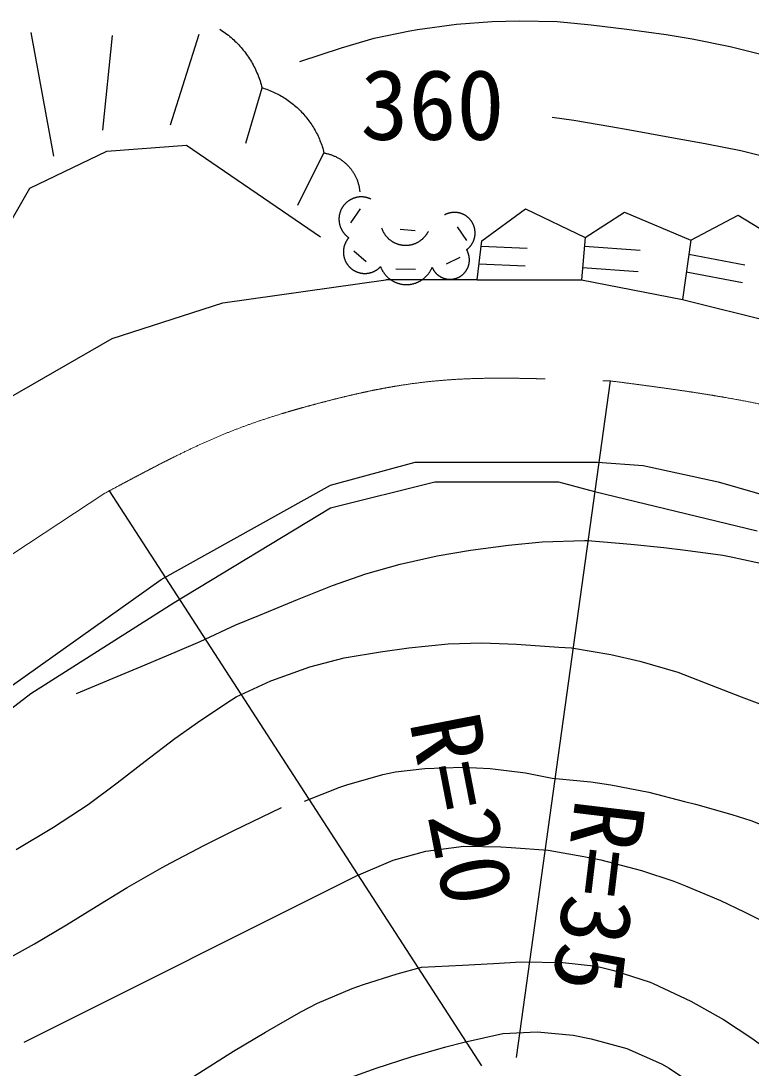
# Model space of a CAD drawing. Units: millimetres, scale not verified. Extents: x 40000 to 680000, y 20000 to 380000.
# Drawn here: x 337634 to 356607, y 322639 to 349858 of the extents above; entities that cross this region are included whole.
import ezdxf
from ezdxf.enums import TextEntityAlignment as Align

# ---------------------------------------------------------------- set-up
doc = ezdxf.new("R2010")
doc.units = ezdxf.units.MM
doc.header["$LTSCALE"] = 1000
doc.linetypes.add('CHAIN', pattern=[18.5, 12, -1.5, 3.5, -1.5])
for name, color, linetype, lineweight in [('M-BGD', 7, 'Continuous', 25), ('M-BMK', 2, 'CHAIN', 13), ('M-BMK-SRVR', 3, 'Continuous', 25)]:
    doc.layers.add(name, color=color, linetype=linetype, lineweight=lineweight)
doc.styles.add('ＭＳ ゴシック', font='')
doc.styles.get('ＭＳ ゴシック').set_extended_font_data('MS Gothic')

msp = doc.modelspace()

# ---------------------------------------------------------------- linework, layer by layer
at = {"layer": 'M-BGD'}
for p, q in [((337889, 349561), (338481, 346343)), ((342254, 349508), (341512, 347147)), ((340005, 349476), (339751, 347021)), ((343477, 346682), (343900, 348121)), ((339868, 346475), (341937, 346633)), ((341937, 346633), (345422, 344249)), ((337867, 345509), (339868, 346475)), ((344831, 345073), (345509, 346428)), ((335518, 341433), (337867, 345509)), ((346453, 344976), (346202, 344612)), ((349607, 344143), (350746, 344972)), ((350746, 344972), (352295, 344233)), ((352295, 344233), (353319, 344887)), ((353319, 344887), (355038, 344158)), ((355038, 344158), (356273, 344813)), ((356273, 344813), (357686, 343938)), ((347488, 344442), (347879, 344414)), ((349220, 344151), (348978, 344510)), ((349488, 343126), (349607, 344143)), ((352295, 344233), (352197, 343126)), ((355038, 344158), (354822, 342618)), ((346287, 343883), (346606, 343606)), ((349590, 344003), (350791, 343953)), ((352275, 344003), (353724, 343899)), ((354987, 343793), (356445, 343515)), ((348697, 343545), (349045, 343714)), ((349537, 343542), (350738, 343492)), ((347376, 343413), (347885, 343406)), ((352226, 343448), (353675, 343344)), ((354923, 343340), (356381, 343061)), ((342884, 342533), (347117, 343126)), ((349488, 343126), (347117, 343126)), ((349488, 343126), (352197, 343126)), ((352197, 343126), (354822, 342618)), ((340005, 341602), (342884, 342533)), ((354822, 342618), (357193, 342025)), ((334841, 338639), (340005, 341602)), ((345678, 337792), (347879, 338385)), ((347879, 338385), (352621, 338385)), ((352621, 338385), (353806, 338300)), ((353806, 338300), (355753, 337877)), ((341275, 335337), (345678, 337792)), ((345678, 337199), (348387, 337877)), ((348387, 337877), (351605, 337877)), ((351605, 337877), (352536, 337623)), ((355753, 337877), (360410, 336522)), ((352536, 337623), (356769, 336607)), ((341614, 334744), (345678, 337199)), ((333063, 329495), (341275, 335337)), ((337889, 332373), (341614, 334744)), ((333994, 329410), (337889, 332373)), ((337719, 323314), (346355, 327632))]:
    msp.add_line(p, q, dxfattribs=at)
for points in [[(344883, 348801), (345966, 349162), (346812, 349407), (347740, 349599), (347941, 349633), (348956, 349776), (349883, 349843), (350594, 349858), (351573, 349840), (352455, 349761), (353383, 349645)], [(342799, 349645), (342838, 349620), (342876, 349595), (342914, 349569), (342951, 349542), (342987, 349514), (343024, 349486), (343059, 349457), (343094, 349428), (343129, 349397), (343163, 349367), (343196, 349335), (343229, 349303), (343261, 349271), (343293, 349237), (343324, 349204), (343355, 349169), (343384, 349134), (343413, 349099), (343442, 349063), (343470, 349027), (343497, 348990), (343524, 348952), (343549, 348914), (343575, 348876), (343599, 348837), (343623, 348798), (343646, 348758), (343668, 348718), (343690, 348678), (343710, 348637), (343730, 348596), (343750, 348554), (343768, 348512), (343786, 348470), (343803, 348427), (343819, 348384), (343835, 348341), (343849, 348298), (343863, 348254), (343876, 348210), (343889, 348166), (343900, 348121)], [(353383, 349645), (354405, 349507), (355076, 349391), (356066, 349190), (356996, 348958)], [(343900, 348121), (343940, 348109), (343980, 348096), (344020, 348082), (344060, 348067), (344099, 348052), (344138, 348036), (344176, 348019), (344215, 348002), (344253, 347983), (344291, 347965), (344328, 347945), (344365, 347925), (344402, 347904), (344438, 347883), (344474, 347861), (344509, 347838), (344544, 347815), (344579, 347791), (344613, 347766), (344647, 347741), (344680, 347715), (344713, 347689), (344746, 347662), (344777, 347634), (344809, 347606), (344840, 347578), (344870, 347548), (344900, 347519), (344929, 347488), (344958, 347457), (344986, 347426), (345014, 347394), (345041, 347362), (345067, 347329), (345093, 347296), (345118, 347262), (345143, 347228), (345167, 347194), (345191, 347158), (345213, 347123), (345236, 347087), (345257, 347051), (345278, 347014), (345298, 346977), (345318, 346940), (345337, 346902), (345355, 346864), (345372, 346826), (345389, 346787), (345405, 346749), (345421, 346709), (345435, 346670), (345449, 346630), (345463, 346590), (345475, 346550), (345487, 346509), (345498, 346469), (345509, 346428)], [(351435, 347359), (351999, 347277), (352966, 347118), (353455, 347028), (354499, 346839), (355418, 346674), (356338, 346487), (357277, 346259)], [(345509, 346428), (345528, 346424), (345548, 346421), (345568, 346416), (345587, 346412), (345607, 346407), (345626, 346402), (345645, 346396), (345664, 346390), (345683, 346384), (345702, 346377), (345721, 346370), (345740, 346363), (345758, 346355), (345777, 346347), (345795, 346339), (345813, 346330), (345831, 346321), (345849, 346312), (345866, 346302), (345884, 346293), (345901, 346282), (345918, 346272), (345935, 346261), (345952, 346250), (345968, 346238), (345985, 346227), (346001, 346215), (346017, 346202), (346032, 346190), (346048, 346177), (346063, 346164), (346078, 346151), (346092, 346137), (346107, 346123), (346121, 346109), (346135, 346094), (346149, 346080), (346162, 346065), (346175, 346050), (346188, 346034), (346201, 346019), (346213, 346003), (346225, 345987), (346237, 345971), (346248, 345954), (346259, 345938), (346270, 345921), (346281, 345904), (346291, 345886), (346301, 345869), (346311, 345851), (346320, 345834), (346329, 345816), (346338, 345798), (346346, 345779), (346354, 345761), (346362, 345742), (346369, 345724), (346376, 345705), (346383, 345686), (346389, 345667), (346395, 345648), (346401, 345629), (346406, 345609), (346411, 345590), (346416, 345570), (346420, 345551), (346424, 345531), (346427, 345511), (346431, 345492), (346434, 345472), (346436, 345452), (346438, 345432), (346440, 345412)], [(346725, 345229), (346715, 345233), (346706, 345237), (346697, 345241), (346687, 345245), (346678, 345248), (346668, 345252), (346658, 345255), (346649, 345258), (346639, 345261), (346629, 345264), (346619, 345266), (346609, 345269), (346599, 345271), (346589, 345273), (346579, 345275), (346569, 345277), (346559, 345278), (346549, 345280), (346539, 345281), (346529, 345282), (346519, 345283), (346509, 345283), (346498, 345284), (346488, 345284), (346478, 345284), (346468, 345284), (346458, 345284), (346447, 345283), (346437, 345283), (346427, 345282), (346417, 345281), (346407, 345280), (346397, 345278), (346387, 345277), (346377, 345275), (346367, 345273), (346357, 345271), (346347, 345269), (346337, 345267), (346327, 345264), (346317, 345261), (346307, 345258), (346298, 345255), (346288, 345252), (346278, 345249), (346269, 345245), (346259, 345241), (346250, 345237), (346241, 345233), (346231, 345229), (346222, 345225), (346213, 345220), (346204, 345215), (346195, 345210), (346186, 345205), (346177, 345200), (346169, 345195), (346160, 345189), (346152, 345184), (346143, 345178), (346135, 345172), (346127, 345166), (346119, 345159), (346111, 345153), (346103, 345147), (346095, 345140), (346088, 345133), (346080, 345126), (346073, 345119), (346066, 345112), (346059, 345105), (346052, 345097), (346045, 345090), (346038, 345082), (346032, 345074), (346025, 345066), (346019, 345058), (346013, 345050), (346007, 345042), (346001, 345034), (345995, 345025), (345990, 345017), (345984, 345008), (345979, 344999), (345974, 344990), (345969, 344981), (345964, 344972), (345959, 344963), (345955, 344954), (345951, 344945), (345946, 344936), (345942, 344926), (345939, 344917), (345935, 344907), (345932, 344898), (345928, 344888), (345925, 344878), (345922, 344869), (345919, 344859), (345917, 344849), (345914, 344839), (345912, 344829), (345910, 344819), (345908, 344809), (345906, 344799), (345905, 344789), (345903, 344779), (345902, 344769), (345901, 344759), (345900, 344749), (345899, 344738), (345899, 344728), (345899, 344718), (345898, 344708), (345898, 344698), (345899, 344687), (345899, 344677), (345900, 344667), (345900, 344657), (345901, 344647), (345902, 344637), (345904, 344627), (345905, 344616), (345907, 344606), (345909, 344596), (345911, 344586), (345913, 344576), (345915, 344567), (345918, 344557), (345920, 344547), (345923, 344537), (345926, 344527), (345929, 344518), (345933, 344508), (345936, 344498), (345940, 344489), (345944, 344480), (345948, 344470), (345952, 344461), (345957, 344452), (345961, 344443), (345966, 344434), (345971, 344425), (345976, 344416), (345981, 344407), (345986, 344398), (345992, 344390), (345997, 344381), (346003, 344373), (346009, 344364), (346015, 344356), (346021, 344348), (346027, 344340), (346034, 344332), (346041, 344325), (346047, 344317), (346054, 344309), (346061, 344302), (346068, 344295), (346076, 344288), (346083, 344281), (346091, 344274), (346098, 344267), (346106, 344260), (346114, 344254), (346122, 344248), (346130, 344241), (346138, 344235), (346146, 344229), (346155, 344224)], [(349214, 343911), (349221, 343917), (349229, 343922), (349236, 343928), (349244, 343934), (349251, 343940), (349258, 343947), (349265, 343953), (349272, 343960), (349278, 343966), (349285, 343973), (349292, 343980), (349298, 343987), (349304, 343994), (349310, 344001), (349316, 344008), (349322, 344016), (349328, 344023), (349334, 344031), (349339, 344038), (349345, 344046), (349350, 344054), (349355, 344062), (349360, 344070), (349365, 344078), (349369, 344086), (349374, 344095), (349378, 344103), (349382, 344112), (349386, 344120), (349390, 344129), (349394, 344137), (349398, 344146), (349401, 344155), (349404, 344164), (349408, 344173), (349411, 344182), (349413, 344191), (349416, 344200), (349419, 344209), (349421, 344218), (349423, 344227), (349425, 344236), (349427, 344246), (349429, 344255), (349430, 344264), (349431, 344274), (349433, 344283), (349434, 344292), (349434, 344302), (349435, 344311), (349436, 344321), (349436, 344330), (349436, 344340), (349436, 344349), (349436, 344359), (349436, 344368), (349435, 344377), (349435, 344387), (349434, 344396), (349433, 344406), (349432, 344415), (349430, 344424), (349429, 344434), (349427, 344443), (349426, 344452), (349424, 344462), (349421, 344471), (349419, 344480), (349417, 344489), (349414, 344498), (349411, 344507), (349408, 344516), (349405, 344525), (349402, 344534), (349399, 344543), (349395, 344552), (349391, 344560), (349388, 344569), (349384, 344577), (349379, 344586), (349375, 344594), (349371, 344603), (349366, 344611), (349361, 344619), (349356, 344627), (349351, 344635), (349346, 344643), (349341, 344651), (349335, 344659), (349330, 344666), (349324, 344674), (349318, 344681), (349312, 344688), (349306, 344696), (349300, 344703), (349293, 344710), (349287, 344717), (349280, 344723), (349274, 344730), (349267, 344737), (349260, 344743), (349253, 344749), (349246, 344755), (349238, 344761), (349231, 344767), (349223, 344773), (349216, 344779), (349208, 344784), (349200, 344789), (349193, 344795), (349185, 344800), (349176, 344805), (349168, 344810), (349160, 344814), (349152, 344819), (349143, 344823), (349135, 344827), (349126, 344831), (349118, 344835), (349109, 344839), (349100, 344843), (349092, 344846), (349083, 344849), (349074, 344852), (349065, 344855), (349056, 344858), (349047, 344861), (349038, 344863), (349028, 344866), (349019, 344868), (349010, 344870), (349001, 344872), (348991, 344873), (348982, 344875), (348973, 344876), (348963, 344877), (348954, 344878), (348945, 344879), (348935, 344880), (348926, 344881), (348916, 344881), (348907, 344881), (348897, 344881), (348888, 344881), (348879, 344881), (348869, 344880), (348860, 344880), (348850, 344879), (348841, 344878), (348831, 344877), (348822, 344875), (348813, 344874), (348803, 344872), (348794, 344870), (348785, 344868), (348776, 344866), (348767, 344864), (348757, 344862), (348748, 344859), (348739, 344856), (348730, 344853), (348721, 344850), (348713, 344847), (348704, 344843), (348695, 344840), (348686, 344836), (348678, 344832), (348669, 344828), (348661, 344824), (348652, 344820), (348644, 344815)], [(347006, 344477), (347010, 344466), (347014, 344455), (347018, 344444), (347023, 344433), (347027, 344422), (347032, 344412), (347037, 344401), (347042, 344391), (347047, 344380), (347053, 344370), (347059, 344360), (347064, 344350), (347070, 344340), (347077, 344330), (347083, 344320), (347090, 344310), (347096, 344301), (347103, 344291), (347110, 344282), (347118, 344273), (347125, 344264), (347133, 344255), (347140, 344246), (347148, 344238), (347156, 344229), (347164, 344221), (347173, 344213), (347181, 344205), (347190, 344197), (347198, 344189), (347207, 344181), (347216, 344174), (347225, 344167), (347235, 344160), (347244, 344153), (347253, 344146), (347263, 344139), (347273, 344133), (347283, 344127), (347293, 344120), (347303, 344115), (347313, 344109), (347323, 344103), (347333, 344098), (347344, 344093), (347354, 344088), (347365, 344083), (347376, 344078), (347387, 344074), (347397, 344070), (347408, 344065), (347419, 344062), (347430, 344058), (347442, 344054), (347453, 344051), (347464, 344048), (347475, 344045), (347487, 344043), (347498, 344040), (347510, 344038), (347521, 344036), (347533, 344034), (347544, 344032), (347556, 344031), (347567, 344030), (347579, 344028), (347591, 344028), (347602, 344027), (347614, 344027), (347626, 344026), (347637, 344026), (347649, 344027), (347661, 344027), (347672, 344028), (347684, 344028), (347696, 344029), (347707, 344031), (347719, 344032), (347730, 344034), (347742, 344035), (347753, 344037), (347765, 344040), (347776, 344042), (347788, 344045), (347799, 344048), (347810, 344051), (347821, 344054), (347832, 344057), (347844, 344061), (347855, 344065), (347866, 344069), (347876, 344073), (347887, 344077), (347898, 344082), (347909, 344087), (347919, 344092), (347930, 344097), (347940, 344102), (347950, 344108), (347961, 344113), (347971, 344119), (347981, 344125), (347990, 344132), (348000, 344138), (348010, 344145), (348019, 344151), (348029, 344158), (348038, 344165), (348047, 344173), (348056, 344180), (348065, 344188), (348074, 344195), (348082, 344203), (348091, 344211), (348099, 344219), (348107, 344228), (348116, 344236), (348123, 344245), (348131, 344253), (348139, 344262), (348146, 344271), (348153, 344280), (348160, 344290), (348167, 344299), (348174, 344309), (348181, 344318), (348187, 344328), (348193, 344338), (348200, 344348), (348205, 344358), (348211, 344368), (348217, 344378), (348222, 344389)], [(346155, 344224), (346148, 344216), (346142, 344209), (346136, 344201), (346130, 344193), (346124, 344186), (346118, 344178), (346112, 344170), (346107, 344161), (346101, 344153), (346096, 344145), (346091, 344136), (346086, 344128), (346081, 344119), (346077, 344111), (346072, 344102), (346068, 344093), (346064, 344084), (346060, 344075), (346056, 344066), (346052, 344057), (346049, 344048), (346046, 344039), (346042, 344029), (346039, 344020), (346036, 344011), (346034, 344001), (346031, 343992), (346029, 343982), (346027, 343973), (346025, 343963), (346023, 343953), (346021, 343944), (346020, 343934), (346018, 343924), (346017, 343914), (346016, 343905), (346015, 343895), (346014, 343885), (346014, 343875), (346014, 343865), (346014, 343856), (346014, 343846), (346014, 343836), (346014, 343826), (346015, 343816), (346015, 343806), (346016, 343797), (346017, 343787), (346019, 343777), (346020, 343767), (346022, 343758), (346023, 343748), (346025, 343738), (346027, 343729), (346030, 343719), (346032, 343710), (346035, 343700), (346037, 343691), (346040, 343681), (346043, 343672), (346047, 343663), (346050, 343654), (346054, 343644), (346057, 343635), (346061, 343626), (346065, 343617), (346070, 343609), (346074, 343600), (346079, 343591), (346083, 343582), (346088, 343574), (346093, 343565), (346098, 343557), (346103, 343549), (346109, 343540), (346114, 343532), (346120, 343524), (346126, 343516), (346132, 343509), (346138, 343501), (346144, 343493), (346151, 343486), (346157, 343479), (346164, 343471), (346171, 343464), (346178, 343457), (346185, 343450), (346192, 343444), (346199, 343437), (346206, 343430), (346214, 343424), (346221, 343418), (346229, 343412), (346237, 343406), (346245, 343400), (346253, 343394), (346261, 343389), (346269, 343383), (346278, 343378), (346286, 343373), (346294, 343368), (346303, 343363), (346312, 343358), (346320, 343354), (346329, 343350), (346338, 343345), (346347, 343341), (346356, 343338), (346365, 343334), (346374, 343330), (346384, 343327), (346393, 343324), (346402, 343321), (346412, 343318), (346421, 343315), (346430, 343312), (346440, 343310), (346450, 343308), (346459, 343306), (346469, 343304), (346478, 343302), (346488, 343300), (346498, 343299), (346508, 343298), (346517, 343297), (346527, 343296), (346537, 343295), (346547, 343295), (346557, 343294), (346567, 343294), (346576, 343294), (346586, 343294), (346596, 343295), (346606, 343295), (346616, 343296), (346625, 343297), (346635, 343298), (346645, 343299), (346655, 343300), (346664, 343302), (346674, 343304), (346684, 343305), (346693, 343307), (346703, 343310), (346712, 343312), (346722, 343315), (346731, 343317), (346741, 343320), (346750, 343323), (346759, 343327), (346769, 343330), (346778, 343333), (346787, 343337), (346796, 343341), (346805, 343345), (346814, 343349), (346823, 343354), (346831, 343358), (346840, 343363), (346849, 343368), (346857, 343372), (346865, 343378), (346874, 343383), (346882, 343388), (346890, 343394), (346898, 343399), (346906, 343405), (346914, 343411), (346922, 343417), (346929, 343423), (346937, 343430), (346944, 343436), (346951, 343443), (346959, 343450), (346966, 343457), (346972, 343464), (346979, 343471)], [(348320, 343453), (348323, 343445), (348327, 343437), (348330, 343429), (348334, 343421), (348338, 343413), (348343, 343405), (348347, 343397), (348351, 343390), (348356, 343382), (348361, 343374), (348366, 343367), (348371, 343360), (348376, 343352), (348381, 343345), (348386, 343338), (348392, 343331), (348398, 343324), (348403, 343318), (348409, 343311), (348415, 343304), (348421, 343298), (348428, 343292), (348434, 343285), (348440, 343279), (348447, 343273), (348453, 343267), (348460, 343261), (348467, 343256), (348474, 343250), (348481, 343245), (348488, 343240), (348495, 343234), (348503, 343229), (348510, 343224), (348518, 343220), (348525, 343215), (348533, 343211), (348541, 343206), (348548, 343202), (348556, 343198), (348564, 343194), (348572, 343190), (348580, 343186), (348589, 343183), (348597, 343180), (348605, 343176), (348613, 343173), (348622, 343170), (348630, 343167), (348639, 343165), (348647, 343162), (348656, 343160), (348664, 343158), (348673, 343156), (348682, 343154), (348690, 343152), (348699, 343150), (348708, 343149), (348717, 343148), (348726, 343147), (348734, 343146), (348743, 343145), (348752, 343144), (348761, 343144), (348770, 343143), (348779, 343143), (348788, 343143), (348797, 343143), (348805, 343144), (348814, 343144), (348823, 343145), (348832, 343145), (348841, 343146), (348850, 343147), (348858, 343149), (348867, 343150), (348876, 343152), (348885, 343153), (348893, 343155), (348902, 343157), (348911, 343159), (348919, 343162), (348928, 343164), (348936, 343167), (348945, 343169), (348953, 343172), (348962, 343175), (348970, 343179), (348978, 343182), (348986, 343185), (348994, 343189), (349002, 343193), (349010, 343197), (349018, 343201), (349026, 343205), (349034, 343209), (349042, 343214), (349049, 343218), (349057, 343223), (349064, 343228), (349071, 343233), (349079, 343238), (349086, 343243), (349093, 343249), (349100, 343254), (349107, 343260), (349114, 343265), (349120, 343271), (349127, 343277), (349133, 343283), (349140, 343290), (349146, 343296), (349152, 343302), (349158, 343309), (349164, 343316), (349170, 343322), (349175, 343329), (349181, 343336), (349186, 343343), (349192, 343350), (349197, 343357), (349202, 343365), (349207, 343372), (349212, 343380), (349216, 343387), (349221, 343395), (349225, 343403), (349229, 343410), (349234, 343418), (349237, 343426), (349241, 343434), (349245, 343442), (349249, 343451), (349252, 343459), (349255, 343467), (349258, 343475), (349261, 343484), (349264, 343492), (349267, 343501), (349269, 343509), (349272, 343518), (349274, 343526), (349276, 343535), (349278, 343544), (349279, 343552), (349281, 343561), (349282, 343570), (349284, 343579), (349285, 343588), (349286, 343596), (349287, 343605), (349287, 343614), (349288, 343623), (349288, 343632), (349288, 343641), (349288, 343650), (349288, 343658), (349288, 343667), (349288, 343676), (349287, 343685), (349286, 343694), (349285, 343703), (349284, 343712), (349283, 343720), (349282, 343729), (349280, 343738), (349278, 343747), (349277, 343755), (349275, 343764), (349273, 343773), (349270, 343781), (349268, 343790), (349265, 343798), (349262, 343807), (349260, 343815), (349257, 343823), (349253, 343832), (349250, 343840), (349247, 343848), (349243, 343856), (349239, 343864), (349235, 343872), (349231, 343880), (349227, 343888), (349223, 343896), (349218, 343904), (349214, 343911)], [(346979, 343471), (346984, 343459), (346989, 343447), (346994, 343435), (346999, 343424), (347004, 343412), (347010, 343401), (347016, 343390), (347022, 343379), (347028, 343368), (347034, 343357), (347041, 343346), (347047, 343335), (347054, 343324), (347062, 343314), (347069, 343304), (347076, 343293), (347084, 343283), (347092, 343273), (347100, 343264), (347108, 343254), (347117, 343244), (347125, 343235), (347134, 343226), (347143, 343217), (347152, 343208), (347161, 343199), (347170, 343191), (347180, 343182), (347189, 343174), (347199, 343166), (347209, 343158), (347219, 343150), (347229, 343143), (347239, 343135), (347250, 343128), (347260, 343121), (347271, 343114), (347282, 343108), (347293, 343101), (347304, 343095), (347315, 343089), (347326, 343083), (347338, 343077), (347349, 343072), (347361, 343067), (347372, 343062), (347384, 343057), (347396, 343052), (347408, 343048), (347420, 343044), (347432, 343040), (347444, 343036), (347456, 343032), (347468, 343029), (347480, 343026), (347493, 343023), (347505, 343020), (347517, 343018), (347530, 343015), (347542, 343013), (347555, 343011), (347568, 343010), (347580, 343008), (347593, 343007), (347605, 343006), (347618, 343006), (347631, 343005), (347643, 343005), (347656, 343005), (347669, 343005), (347681, 343005), (347694, 343006), (347707, 343007), (347719, 343008), (347732, 343009), (347745, 343011), (347757, 343012), (347770, 343014), (347782, 343016), (347795, 343019), (347807, 343021), (347819, 343024), (347832, 343027), (347844, 343031), (347856, 343034), (347868, 343038), (347880, 343042), (347892, 343046), (347904, 343050), (347916, 343055), (347928, 343059), (347939, 343064), (347951, 343069), (347962, 343075), (347974, 343080), (347985, 343086), (347996, 343092), (348007, 343098), (348018, 343104), (348029, 343111), (348040, 343118), (348051, 343125), (348061, 343132), (348071, 343139), (348082, 343146), (348092, 343154), (348102, 343162), (348112, 343170), (348121, 343178), (348131, 343186), (348140, 343195), (348150, 343204), (348159, 343212), (348168, 343221), (348176, 343230), (348185, 343240), (348193, 343249), (348202, 343259), (348210, 343269), (348218, 343278), (348226, 343288), (348233, 343299), (348241, 343309), (348248, 343319), (348255, 343330), (348262, 343340), (348268, 343351), (348275, 343362), (348281, 343373), (348287, 343384), (348293, 343395), (348299, 343407), (348304, 343418), (348310, 343430), (348315, 343441), (348320, 343453)], [(342291, 333728), (343221, 334157), (343815, 334405), (344820, 334823), (345728, 335180), (346597, 335484), (347485, 335739), (348450, 335953), (349319, 336099), (350305, 336235), (351178, 336314), (352279, 336351), (352367, 336353)], [(352367, 336353), (353485, 336257), (354341, 336170), (354907, 336099), (355878, 335968), (356092, 335929), (357052, 335718)], [(339074, 332373), (340136, 332821), (340860, 333125), (341699, 333479), (342291, 333728)], [(343223, 332289), (344127, 332701), (344154, 332712), (345140, 333071), (346037, 333300), (346975, 333459), (347710, 333559), (348734, 333666), (349611, 333695), (350512, 333661), (351609, 333584), (351943, 333559)], [(351943, 333559), (352966, 333393), (353721, 333220), (354705, 332927), (355567, 332594), (356346, 332289), (357317, 331922)], [(337511, 328322), (338433, 328872), (338481, 328902), (339377, 329490), (340139, 330053), (340861, 330616), (341634, 331204), (342308, 331679), (343109, 332215), (343223, 332289)], [(345001, 329579), (345919, 329941), (346101, 330003), (347042, 330270), (347371, 330341), (348133, 330426), (349119, 330462), (349827, 330426), (350750, 330310), (351435, 330172)], [(351435, 330172), (352441, 330078), (352959, 330003), (353950, 329810), (354876, 329569), (355161, 329495), (356106, 329234), (356600, 329071), (357514, 328722), (357870, 328563), (358783, 328148), (359646, 327685), (359733, 327632), (360653, 327057), (361462, 326531), (362217, 326008), (362974, 325446), (363790, 324798), (364051, 324584), (364865, 323893), (365548, 323271), (366160, 322667), (366760, 322029)], [(337042, 325346), (337990, 325865), (338814, 326359), (339590, 326843), (340396, 327336), (341308, 327853), (341529, 327971), (342405, 328429), (343170, 328815), (344138, 329282), (344408, 329410)], [(346355, 327632), (347303, 328041), (348155, 328275), (349147, 328404), (350105, 328386), (350373, 328375), (351331, 328300), (352263, 328142), (352705, 328055)], [(352705, 328055), (353756, 327772), (354597, 327497), (354907, 327378), (355814, 326993), (356431, 326701), (357318, 326257), (358039, 325854), (358879, 325334), (359479, 324923), (360315, 324343), (361068, 323777), (361426, 323483), (362197, 322814), (362884, 322177), (363289, 321790), (364026, 321067), (364626, 320440), (365209, 319793), (365893, 319009), (366421, 318403)], [(348040, 325260), (349109, 325317), (349913, 325361), (350632, 325400)], [(350632, 325400), (351712, 325383), (352587, 325285), (353044, 325177), (353983, 324870), (354060, 324838), (355042, 324382), (355889, 323905), (356654, 323398), (357391, 322854), (358153, 322265), (358993, 321623), (359225, 321451), (359975, 320789), (360610, 320083), (360833, 319843), (361538, 319085), (362110, 318427), (362657, 317757), (363286, 316959), (363881, 316202)], [(337360, 319854), (337804, 320012), (338711, 320375), (338989, 320520), (339948, 321069), (340807, 321590), (341603, 322091), (342374, 322583), (343157, 323074), (343990, 323576), (344909, 324098), (345339, 324330), (346239, 324704), (346535, 324807), (347414, 325089), (348040, 325260)], [(349149, 323314), (350161, 323535), (351052, 323585), (351988, 323495), (352451, 323399)], [(352451, 323399), (353383, 323145), (354277, 322749), (354483, 322637), (355245, 322129), (355990, 321469), (356007, 321451), (356668, 320704), (357277, 319927), (357861, 319120), (358378, 318319), (358930, 317434), (359365, 316667), (359755, 315904), (360174, 315034), (360694, 313944), (360749, 313831)], [(337438, 318488), (338325, 318794), (339286, 319153), (339751, 319335), (340761, 319764), (341665, 320198), (342501, 320633), (343303, 321063), (344110, 321485), (344957, 321893), (345881, 322285), (346863, 322637), (347776, 322935), (348679, 323195), (349149, 323314)]]:
    msp.add_lwpolyline(points, dxfattribs=at)
at = {"layer": 'M-BMK'}
msp.add_line((332021, 332449), (339811, 337579), dxfattribs=at)
for points, knots in [([(339811, 337579), (342268, 338903), (343246, 339373), (345626, 339986), (348406, 340702), (349700, 340603), (352956, 340500)], [0, 0, 0, 0, 1, 1, 1, 2, 2, 2, 2]), ([(352956, 340500), (356424, 340056), (357676, 339813), (360557, 338847), (364260, 337605), (366181, 336385), (369392, 334161), (371747, 332529), (372989, 331462), (374950, 329373), (376150, 328095), (376572, 327169), (377682, 325812), (378882, 324345), (379418, 323767), (380770, 322325)], [0, 0, 0, 0, 1, 1, 1, 2, 2, 2, 3, 3, 3, 4, 4, 4, 5, 5, 5, 5])]:
    msp.add_open_spline(points, degree=3, knots=knots, dxfattribs=at)
at = {"layer": 'M-BMK-SRVR'}
for p, q in [((352942, 340501), (350504, 322910)), ((339928, 337642), (349599, 322697))]:
    msp.add_line(p, q, dxfattribs=at)

# ---------------------------------------------------------------- texts
at = {"layer": 'M-BGD', "style": 'ＭＳ ゴシック'}
msp.add_text('360', height=1833, dxfattribs=at).set_placement((348327, 346217), align=Align.BOTTOM_CENTER)
at = {"layer": 'M-BMK-SRVR', "style": 'ＭＳ ゴシック'}
for s, rotation, p in [('R=20', 280.955, (347659, 329094)), ('R=35', 263.143, (351202, 327272))]:
    msp.add_text(s, height=1833, rotation=rotation, dxfattribs=at).set_placement(p, align=Align.BOTTOM_CENTER)

doc.saveas('drawing.dxf')
